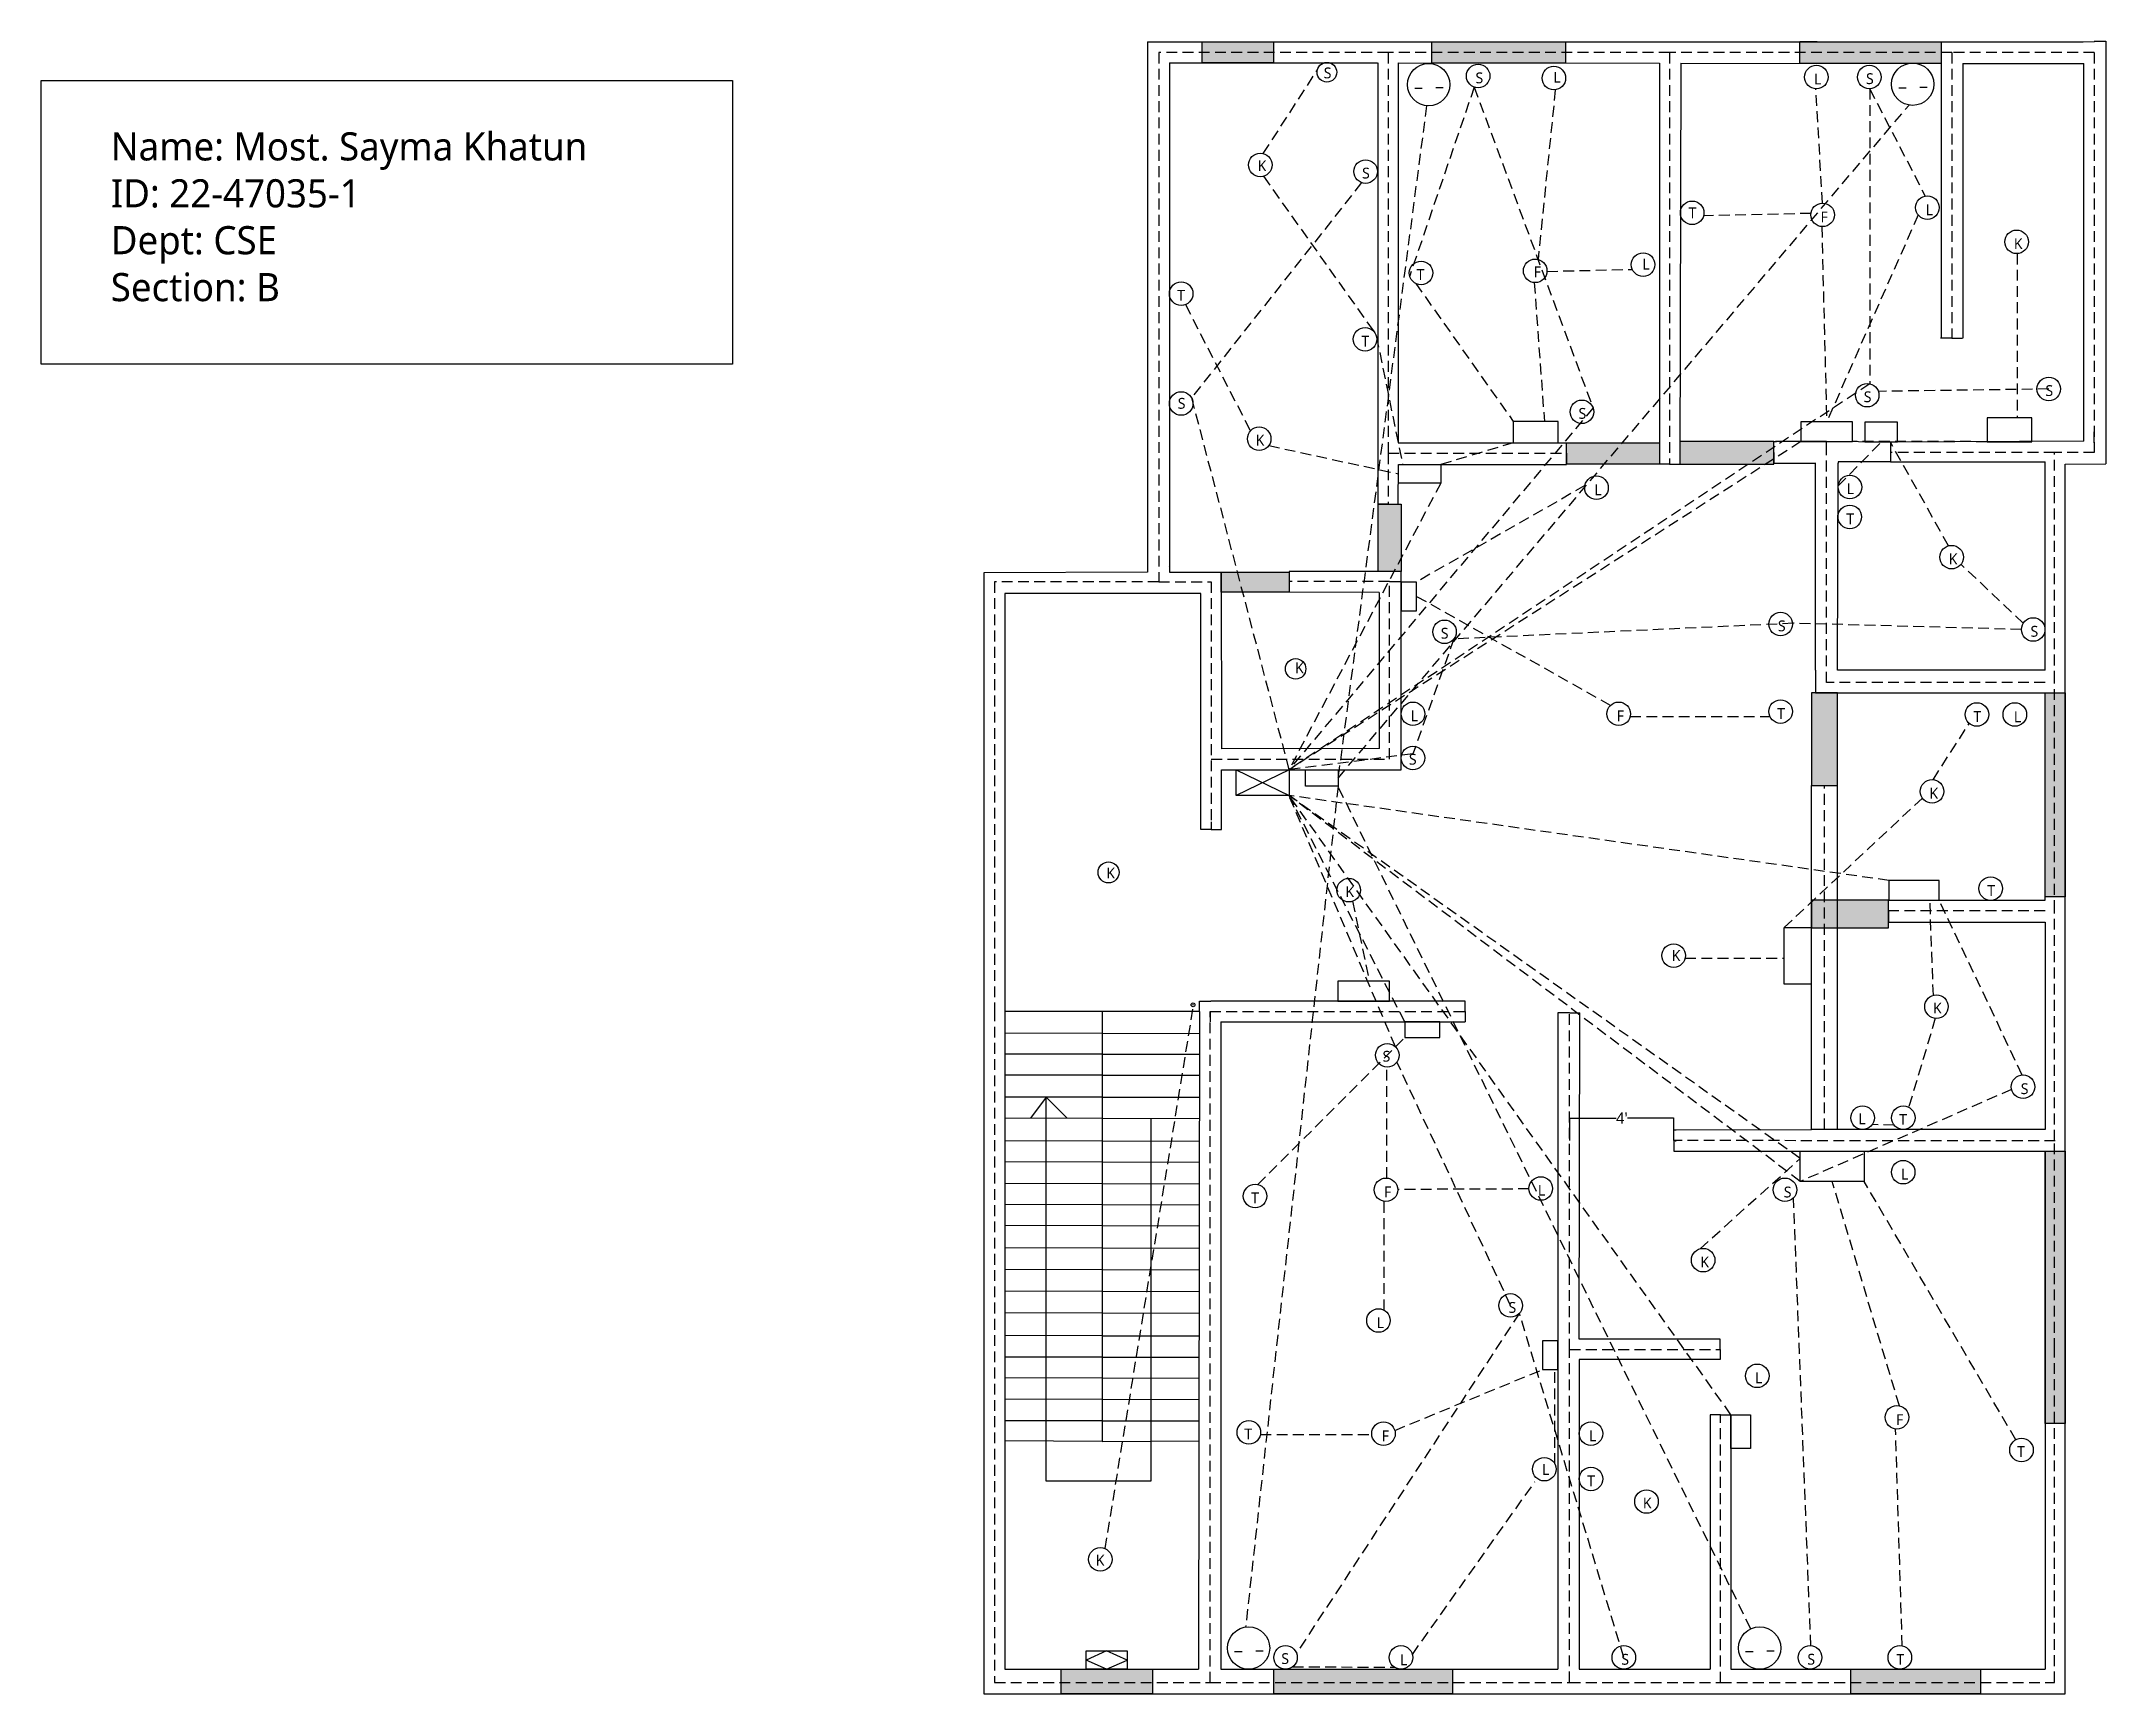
# Model space of a CAD drawing. Header units: inches. Extents: x -1532 to -578, y -174 to 590.
import ezdxf

# ---------------------------------------------------------------- set-up
doc = ezdxf.new("R2010")
doc.units = ezdxf.units.IN
doc.header["$LTSCALE"] = 5
doc.header["$MEASUREMENT"] = 0
doc.linetypes.add('DASHEDX2', pattern=[1.5, 1, -0.5])
doc.styles.get("Standard").update_dxf_attribs({"font": 'Microsoft JhengHei.ttf'})
doc.dimstyles.get("Standard").update_dxf_attribs({"dimtxt": 5.18, "dimasz": 0.18, "dimexe": 0.18, "dimexo": 0.0625, "dimgap": 0.09, "dimtad": 0, "dimtih": 1, "dimtoh": 1, "dimdec": 0, "dimzin": 0, "dimdsep": 46, "dimlunit": 4, "dimtxsty": 'Standard', "dimcen": 0.09, "dimadec": 0, "dimazin": 0, "dimtfac": 1, "dimtdec": 0, "dimtofl": 0, "dimtmove": 0, "dimatfit": 3, "dimfxl": 1, "dimtolj": 1, "dimtzin": 0, "dimarcsym": 0})

# ---------------------------------------------------------------- blocks, each defined once
blk = doc.blocks.new('*D2')
at = {"color": 0, "lineweight": -2}
for p, q in [((-825.67, 82.02), (-825.67, 92.58)), ((-825.49, 92.4), (-804.27, 92.4)), ((-777.8, 92.4), (-799.02, 92.4)), ((-777.62, 82.02), (-777.62, 92.58))]:
    blk.add_line(p, q, dxfattribs=at)
at = {"color": 0}
for points in [[(-825.49, 92.43), (-825.49, 92.37), (-825.67, 92.4)], [(-777.8, 92.43), (-777.8, 92.37), (-777.62, 92.4)]]:
    blk.add_solid(points, dxfattribs=at)
at = {"layer": 'Defpoints', "color": 0}
for p in [(-825.67, 92.4), (-825.67, 81.96), (-777.62, 81.96)]:
    blk.add_point(p, dxfattribs=at)
at = {"color": 0, "insert": (-801.65, 92.4), "char_height": 5.18, "attachment_point": 5}
blk.add_mtext("\\A1;4'", dxfattribs=at)
blk = doc.blocks.new('TV')
for p, q in [((-116.93, 638.68), (-113.47, 638.68)), ((-103.77, 638.85), (-107.19, 638.85))]:
    blk.add_line(p, q)
blk.add_circle((-110.47, 640.33), 9.78)

msp = doc.modelspace()

# ---------------------------------------------------------------- hatches: boundary and pattern name
for color, points in [(98, [(-995.55, 589.67), (-962.62, 589.67), (-962.62, 579.94), (-995.55, 579.94)]), (98, [(-889.47, 589.67), (-827.62, 589.67), (-827.62, 579.82), (-889.47, 579.82)]), (98, [(-719.49, 589.67), (-654.1, 589.67), (-654.1, 579.56), (-719.49, 579.56)]), (2, [(-827.27, 404.36), (-784.22, 404.36), (-784.22, 394.55), (-827.27, 394.55)]), (2, [(-731.53, 404.95), (-774.89, 404.95), (-774.89, 394.55), (-731.53, 394.55)]), (2, [(-914.28, 375.98), (-903.59, 375.98), (-903.59, 344.87), (-914.28, 344.87)]), (2, [(-986.69, 344.55), (-955.3, 344.55), (-955.3, 335.43), (-986.69, 335.43)]), (98, [(-606.16, 288.85), (-596.93, 288.85), (-596.93, 194.63), (-606.16, 194.63)]), (2, [(-678.49, 193.01), (-714.11, 193.01), (-714.11, 180.31), (-678.49, 180.31)]), (98, [(-606.16, 77.07), (-596.93, 77.07), (-596.93, -48.68), (-606.16, -48.68)]), (98, [(-1060.66, -162.21), (-1018.52, -162.21), (-1018.52, -173.55), (-1060.66, -173.55)]), (98, [(-962.44, -162.21), (-879.81, -162.21), (-879.81, -173.55), (-962.44, -173.55)]), (98, [(-695.92, -162.21), (-636.07, -162.21), (-636.07, -173.55), (-695.92, -173.55)])]:
    msp.add_hatch(color=color).paths.add_polyline_path(points)
h = msp.add_hatch(color=256)
h.set_gradient(color1=(255, 255, 0), one_color=1, tint=1)
h.paths.add_polyline_path([(-714.11, 246.1), (-702.12, 246.1), (-702.12, 288.85), (-714.11, 288.85)])

# ---------------------------------------------------------------- linework, layer by layer
for p, q in [((-1020.8, 589.67), (-914.66, 589.67)), ((-1020.8, 589.67), (-1020.8, 344.64)), ((-1015.56, 584.68), (-1015.56, 579.94)), ((-914.66, 589.67), (-784.55, 589.67)), ((-784.55, 589.67), (-654.43, 589.67)), ((-779.61, 584.68), (-779.61, 579.75)), ((-654.43, 589.67), (-588.54, 589.67)), ((-588.54, 589.67), (-578.17, 589.88)), ((-583.43, 589.88), (-578.17, 589.88)), ((-578.17, 589.88), (-578.17, 404.4)), ((-1010.65, 579.94), (-1010.65, 344.55)), ((-1010.65, 579.94), (-914.59, 579.94)), ((-914.28, 375.98), (-914.28, 579.94)), ((-905.04, 579.95), (-905.04, 404.36)), ((-905.04, 579.95), (-784.3, 579.75)), ((-784.3, 579.75), (-784.22, 394.55)), ((-774.43, 579.75), (-774.89, 394.55)), ((-774.43, 579.75), (-654.1, 579.56)), ((-654.1, 579.56), (-654.1, 452.66)), ((-644.19, 579.56), (-644.19, 452.66)), ((-644.19, 579.56), (-588.33, 579.56)), ((-588.33, 405.15), (-588.33, 579.56)), ((-649.29, 452.66), (-654.55, 452.66)), ((-649.29, 452.66), (-644.37, 452.66)), ((-905.04, 404.36), (-827.27, 404.36)), ((-827.27, 399.56), (-827.27, 404.36)), ((-731.53, 399.82), (-731.53, 404.95)), ((-731.53, 404.95), (-730.23, 404.94)), ((-707.15, 404.94), (-730.69, 404.94)), ((-707.15, 399.88), (-707.15, 404.94)), ((-677.56, 404.65), (-707.15, 404.94)), ((-588.33, 405.15), (-677.56, 404.65)), ((-677.56, 404.65), (-677.56, 399.87)), ((-583.43, 404.4), (-583.43, 409.52)), ((-578.17, 404.4), (-578.17, 394.59)), ((-904.95, 375.98), (-904.87, 394.31)), ((-904.87, 394.31), (-827.27, 394.31)), ((-827.27, 399.56), (-827.27, 394.52)), ((-779.61, 394.55), (-784.22, 394.55)), ((-779.61, 394.55), (-774.89, 394.55)), ((-731.53, 399.88), (-731.53, 395)), ((-731.53, 395), (-730.69, 395)), ((-730.69, 395), (-712.23, 395)), ((-712.23, 299.41), (-712.23, 395.07)), ((-702.08, 299.41), (-701.7, 395.04)), ((-701.69, 395.6), (-701.7, 395.04)), ((-677.56, 395.6), (-701.69, 395.6)), ((-677.56, 399.93), (-677.56, 395.6)), ((-677.56, 395.6), (-606.16, 395.51)), ((-606.16, 299.41), (-606.16, 395.51)), ((-596.93, 394.5), (-578.17, 394.59)), ((-596.93, 288.71), (-596.93, 394.5)), ((-909.55, 375.98), (-914.28, 375.98)), ((-909.55, 375.98), (-904.95, 375.98)), ((-1020.8, 344.64), (-1096.41, 344.32)), ((-1096.41, 344.32), (-1096.41, 262.14)), ((-1010.86, 347.25), (-1010.86, 347.25)), ((-1010.65, 344.55), (-986.69, 344.55)), ((-986.69, 344.55), (-986.52, 263.03)), ((-903.59, 344.87), (-955.3, 344.87)), ((-955.3, 344.87), (-955.3, 340.24)), ((-903.59, 340.24), (-903.59, 344.87)), ((-1091.41, 340.11), (-1091.41, 335.29)), ((-996.2, 334.79), (-1086.65, 334.79)), ((-1086.65, 334.79), (-1086.65, 253.45)), ((-996.2, 229.3), (-996.2, 334.79)), ((-996.2, 334.79), (-996.2, 334.79)), ((-955.3, 340.24), (-955.3, 335.43)), ((-913.76, 335.18), (-955.3, 335.43)), ((-913.76, 335.18), (-913.76, 263.13)), ((-909, 340.24), (-903.7, 340.24)), ((-903.59, 253.34), (-903.59, 340.24)), ((-712.23, 299.41), (-712.22, 288.85)), ((-606.16, 299.41), (-702.08, 299.41)), ((-712.22, 288.85), (-606.16, 288.85)), ((-606.16, 193), (-606.16, 288.85)), ((-596.93, 183.12), (-596.93, 288.71)), ((-1096.41, 262.14), (-1096.41, 146.12)), ((-913.56, 263.13), (-986.52, 263.03)), ((-1086.65, 253.45), (-1086.65, 137.35)), ((-986.58, 229.3), (-986.58, 253.34)), ((-986.58, 253.34), (-909, 253.34)), ((-979.85, 253.34), (-955.4, 241.45)), ((-955.4, 253.34), (-979.85, 241.45)), ((-909, 253.34), (-903.59, 253.34)), ((-714.11, 87.13), (-714.11, 246.1)), ((-702.12, 87.13), (-702.12, 246.09)), ((-996.17, 225.72), (-996.2, 229.3)), ((-991.29, 229.3), (-991.29, 225.72)), ((-986.61, 225.72), (-986.58, 229.3)), ((-991.29, 225.72), (-996.17, 225.72)), ((-991.29, 225.72), (-986.61, 225.72)), ((-678.49, 188.14), (-678.49, 193.01)), ((-678.49, 193.01), (-678.3, 193)), ((-678.3, 193), (-606.16, 193)), ((-678.49, 188.14), (-678.49, 182.96)), ((-678.49, 182.96), (-606.16, 182.96)), ((-606.16, 182.89), (-606.16, 87.13)), ((-596.93, 76.19), (-596.93, 183.12)), ((-1096.41, 146.12), (-1096.41, -173.55)), ((-999.81, 145.02), (-999.81, 144.62)), ((-996.71, 141.62), (-996.71, 146.38)), ((-996.71, 146.38), (-991.53, 146.38)), ((-874.05, 146.38), (-991.53, 146.38)), ((-874.05, 141.62), (-874.05, 146.38)), ((-996.71, 141.62), (-1086.65, 141.62)), ((-1086.65, 137.35), (-1086.65, -162.21)), ((-1041.68, 141.62), (-1041.68, 131.64)), ((-996.71, 141.62), (-997.26, -162.21)), ((-991.86, 141.62), (-991.86, 136.84)), ((-986.96, 136.84), (-874.05, 136.84)), ((-986.96, 136.84), (-986.96, -162.21)), ((-874.05, 141.62), (-874.05, 136.84)), ((-825.79, 141.03), (-831.28, 141.03)), ((-831.28, 141.03), (-831.28, -162.21)), ((-825.79, 141.03), (-821.06, 141.03)), ((-821.43, -9.78), (-821.06, 141.03)), ((-1041.68, 131.64), (-1086.65, 131.41)), ((-1041.68, 131.64), (-1041.68, 121.92)), ((-1041.68, 131.64), (-996.73, 131.42)), ((-1041.68, 121.92), (-1086.65, 121.97)), ((-1041.68, 121.92), (-996.75, 121.98)), ((-1041.68, 121.92), (-1041.68, 112.21)), ((-1041.68, 112.21), (-1086.65, 112.18)), ((-1041.68, 112.21), (-1041.68, 102.11)), ((-1041.68, 112.21), (-996.77, 112.18)), ((-1041.68, 102.11), (-1086.65, 102.05)), ((-1067.53, 102.07), (-1074.76, 92.29)), ((-1067.53, -75.4), (-1067.53, 102.07)), ((-1067.53, 102.07), (-1057.9, 92.35)), ((-1041.68, 102.11), (-1041.68, 92.4)), ((-1041.68, 102.11), (-996.79, 102.05)), ((-1041.68, 92.4), (-1086.65, 92.26)), ((-1041.68, 92.4), (-1041.68, 81.92)), ((-1041.68, 92.4), (-996.8, 92.26)), ((-1019.24, 92.33), (-1019.24, -75.4)), ((-777.62, 87.01), (-714.11, 87.13)), ((-777.62, 82.02), (-777.62, 87.01)), ((-777.62, 87.01), (-776.54, 87.01)), ((-702.12, 87.13), (-714.11, 87.13)), ((-606.16, 87.13), (-702.12, 87.13)), ((-1041.68, 81.92), (-1086.65, 81.77)), ((-1041.68, 81.92), (-1041.68, 72.05)), ((-1041.68, 81.92), (-996.82, 81.77)), ((-777.06, 81.96), (-777.62, 81.96)), ((-777.62, 81.96), (-777.62, 77.07)), ((-777.62, 77.07), (-776.52, 77.07)), ((-777.06, 81.96), (-776.55, 81.96)), ((-776.52, 77.07), (-606.16, 77.07)), ((-606.16, 77.27), (-606.16, -162.21)), ((-1041.68, 72.05), (-1086.65, 72.13)), ((-1041.68, 72.05), (-996.84, 72.13)), ((-1041.68, 72.05), (-1041.68, 62.03)), ((-596.93, -173.55), (-596.93, 76.19)), ((-1041.68, 62.03), (-1086.65, 62.19)), ((-1041.68, 62.03), (-996.86, 62.19)), ((-1041.68, 62.03), (-1041.68, 52.34)), ((-1041.68, 52.34), (-1086.65, 52.4)), ((-1041.68, 52.34), (-996.88, 52.4)), ((-1041.68, 52.34), (-1041.68, 42.64)), ((-1041.68, 42.64), (-1086.65, 42.76)), ((-1041.68, 42.64), (-996.89, 42.76)), ((-1041.68, 42.64), (-1041.68, 32.3)), ((-1041.68, 32.3), (-1086.65, 32.4)), ((-1041.68, 32.3), (-996.91, 32.4)), ((-1041.68, 32.3), (-1041.68, 22.28)), ((-1041.68, 22.28), (-1086.65, 22.38)), ((-1041.68, 22.28), (-996.93, 22.38)), ((-1041.68, 22.28), (-1041.68, 12.26)), ((-1041.68, 12.26), (-1086.65, 12.36)), ((-1041.68, 12.26), (-996.95, 12.36)), ((-1041.68, 12.26), (-1041.68, 2.44)), ((-1041.68, 2.44), (-1086.65, 2.34)), ((-1041.68, 2.44), (-1041.68, -8.18)), ((-1041.68, 2.44), (-996.97, 2.34)), ((-1041.68, -8.18), (-1086.65, -8.02)), ((-1041.68, -8.18), (-1041.68, -18.09)), ((-1041.68, -8.18), (-996.99, -8.18)), ((-1041.68, -18.09), (-1086.65, -18.04)), ((-1041.68, -18.09), (-997, -18.04)), ((-1041.68, -18.09), (-1041.68, -27.64)), ((-756.2, -9.78), (-821.43, -9.78)), ((-756.2, -14.57), (-756.2, -9.78)), ((-756.2, -14.57), (-756.2, -19.18)), ((-1041.68, -27.64), (-1086.65, -27.72)), ((-1041.68, -27.64), (-1041.68, -37.55)), ((-1041.68, -27.64), (-997.02, -27.72)), ((-756.2, -19.18), (-821.36, -19.18)), ((-821.36, -19.18), (-821.36, -162.21)), ((-1041.68, -37.55), (-1086.65, -37.39)), ((-1041.68, -37.55), (-997.04, -37.39)), ((-1041.68, -37.55), (-1041.68, -47.45)), ((-1041.68, -47.45), (-1086.65, -47.41)), ((-1041.68, -47.45), (-997.06, -47.41)), ((-1041.68, -47.45), (-1041.68, -57.01)), ((-756.09, -44.68), (-760.91, -44.68)), ((-760.91, -44.68), (-760.91, -162.21)), ((-756.09, -44.68), (-751.26, -44.68)), ((-751.26, -44.68), (-751.26, -162.21)), ((-1041.68, -57.01), (-1086.65, -56.74)), ((-1041.68, -57.01), (-997.07, -56.74)), ((-1019.24, -75.4), (-1067.53, -75.4)), ((-1039.63, -153.81), (-1049.13, -158.01)), ((-1039.63, -162.21), (-1049.13, -158.01)), ((-1030.13, -158.01), (-1039.63, -153.81)), ((-1039.63, -162.21), (-1030.13, -158.01)), ((-1086.65, -162.21), (-997.26, -162.21)), ((-986.96, -162.21), (-831.28, -162.21)), ((-821.36, -162.21), (-760.91, -162.21)), ((-751.26, -162.21), (-606.16, -162.21)), ((-1096.41, -173.55), (-996.17, -173.55)), ((-996.17, -173.55), (-830.61, -173.55)), ((-830.61, -173.55), (-761.01, -173.55)), ((-761.01, -173.55), (-596.93, -173.55))]:
    msp.add_line(p, q)
at = {"linetype": 'DASHEDX2'}
for p, q in [((-909.55, 584.68), (-1015.56, 584.68)), ((-1015.56, 584.68), (-1015.56, 340.11)), ((-779.61, 584.68), (-909.55, 584.68)), ((-909.55, 584.68), (-909.55, 399.56)), ((-649.29, 584.68), (-779.61, 584.68)), ((-779.61, 584.68), (-779.61, 394.55)), ((-583.43, 584.68), (-649.29, 584.68)), ((-649.29, 584.68), (-649.29, 452.66)), ((-583.43, 584.68), (-583.43, 399.87)), ((-967.26, 538), (-942.31, 576.62)), ((-869.85, 568.71), (-899.66, 481.51)), ((-832.39, 567.49), (-840.39, 489.1)), ((-709.01, 515.11), (-712.02, 567.93)), ((-687.19, 567.93), (-661.52, 518.38)), ((-967.22, 527.5), (-916.32, 455.94)), ((-714.33, 510.36), (-763.92, 509.27)), ((-664.78, 509.63), (-707.04, 414.07)), ((-709.34, 504.26), (-707.04, 414.07)), ((-619.05, 491.8), (-619.05, 415.95)), ((-896.89, 478.03), (-851.82, 414.24)), ((-842.11, 478.4), (-837.45, 414.24)), ((-836.25, 483.59), (-796.82, 484.5)), ((-1003.26, 468.22), (-973.23, 409.85)), ((-915, 453.5), (-902.92, 394.31)), ((-964.73, 403.11), (-904.87, 390.04)), ((-701.74, 384.43), (-681.88, 404.77)), ((-650.8, 356.79), (-677.56, 404.65)), ((-909.55, 399.56), (-909.55, 375.98)), ((-909.55, 399.56), (-827.27, 399.56)), ((-707.1, 293.63), (-707.15, 399.88)), ((-601.76, 399.87), (-677.56, 399.87)), ((-601.88, 294.02), (-601.88, 399.87)), ((-583.43, 399.87), (-601.88, 399.87)), ((-818.72, 384.61), (-896.56, 340.06)), ((-616.27, 321.01), (-645.03, 348.26)), ((-1015.56, 340.11), (-1091.41, 340.11)), ((-1091.41, 340.11), (-1091.41, 258.23)), ((-1015.56, 340.11), (-991.29, 340.11)), ((-991.29, 340.11), (-991.29, 229.3)), ((-909, 340.24), (-955.3, 340.24)), ((-909, 258.23), (-909, 340.24)), ((-806.92, 283.08), (-896.56, 333.44)), ((-606.16, 293.63), (-707.1, 293.63)), ((-601.88, 188.11), (-601.88, 294.02)), ((-797.85, 277.9), (-733.27, 277.93)), ((-657.92, 248.74), (-641.23, 274.76)), ((-1091.41, 258.23), (-1091.41, 142.13)), ((-991.29, 258.23), (-909, 258.23)), ((-662.83, 240.21), (-726.84, 180.31)), ((-714.11, 246.1), (-708.11, 246.09)), ((-708.11, 87.13), (-708.11, 246.09)), ((-708.11, 246.09), (-702.12, 246.09)), ((-926.01, 192.58), (-918.29, 155.58)), ((-657.79, 149.15), (-659.37, 193)), ((-616.74, 112.3), (-655.05, 193)), ((-606.16, 188.14), (-678.49, 188.14)), ((-601.88, 81.96), (-601.88, 188.11)), ((-772.44, 166.24), (-726.84, 166.24)), ((-1091.41, 142.13), (-1091.41, -168.29)), ((-991.86, -168.42), (-991.86, 141.62)), ((-991.86, 141.62), (-874.05, 141.62)), ((-825.79, -14.57), (-825.79, 141.03)), ((-656.87, 138.49), (-669.17, 97.4)), ((-969.81, 61.66), (-901.97, 129.59)), ((-910.24, 64.69), (-910.23, 115.98)), ((-702.12, 87.13), (-708.11, 87.13)), ((-675.8, 89.06), (-686.01, 89.46)), ((-721.37, 81.96), (-777.62, 82.02)), ((-601.46, 81.96), (-721.37, 81.96)), ((-601.88, -14.28), (-601.88, 81.96)), ((-765.54, 32), (-719.26, 73.73)), ((-844.54, 59.66), (-905.17, 59.41)), ((-673.47, -40.53), (-704.52, 63.14)), ((-619.68, -56.19), (-689.77, 63.14)), ((-911.5, 3.64), (-911.5, 53.91)), ((-825.79, -168.35), (-825.79, -14.57)), ((-825.79, -14.57), (-756.2, -14.57)), ((-601.88, -168.29), (-601.88, -14.28)), ((-906.55, -51.87), (-838.32, -23.83)), ((-832.58, -67.46), (-832.58, -23.83)), ((-756.09, -168.42), (-756.09, -44.68)), ((-968.6, -53.72), (-917.19, -53.83)), ((-672.17, -151.45), (-675.21, -51.25)), ((-898.43, -155.38), (-841.82, -75.62)), ((-953.69, -161.09), (-906.68, -161.31)), ((-1091.41, -168.29), (-991.86, -168.29)), ((-991.86, -168.29), (-825.79, -168.29)), ((-825.79, -168.29), (-756.09, -168.29)), ((-756.09, -168.29), (-601.88, -168.29))]:
    msp.add_line(p, q, dxfattribs=at)
at = {"color": 78, "linetype": 'DASHEDX2'}
for p, q in [((-869.85, 568.71), (-814.98, 420.47)), ((-687.19, 567.93), (-687.19, 431.68)), ((-921.85, 524.57), (-1000.43, 425.11)), ((-687.19, 431.68), (-955.4, 253.34)), ((-604.47, 429.24), (-683.2, 428.14)), ((-1000.43, 425.11), (-955.4, 253.34)), ((-814.98, 420.47), (-955.4, 253.34)), ((-722.44, 321.01), (-879.26, 313.74)), ((-617.09, 318.13), (-722.44, 321.01)), ((-879.26, 313.74), (-898.15, 260.68)), ((-898.15, 260.68), (-955.4, 253.34)), ((-719.26, 63.14), (-955.4, 241.45)), ((-906.24, 125.31), (-955.4, 241.45)), ((-853.06, 5.84), (-905.56, 118.31)), ((-621.64, 105.6), (-719.26, 63.14)), ((-714.39, -151.35), (-722.36, 55.57)), ((-848.99, 2.24), (-951.93, -154.82)), ((-800.74, -156.78), (-848.99, 2.24))]:
    msp.add_line(p, q, dxfattribs=at)
at = {"color": 13, "linetype": 'DASHEDX2'}
for p, q in [((-932.77, 249.51), (-668.97, 560.41)), ((-891.85, 560.13), (-932.77, 249.51)), ((-932.77, 245.68), (-975.44, -142.74)), ((-742.13, -143.55), (-932.77, 245.68))]:
    msp.add_line(p, q, dxfattribs=at)
at = {"color": 10, "linetype": 'DASHEDX2'}
for p, q in [((-718.92, 404.94), (-955.4, 253.34)), ((-851.82, 404.36), (-885.28, 394.31)), ((-632.95, 404.9), (-695.15, 404.94)), ((-885.28, 394.31), (-885.28, 385.77)), ((-885.28, 385.77), (-955.4, 253.34)), ((-678.3, 202.17), (-955.4, 241.45)), ((-719.26, 73.73), (-955.4, 241.45)), ((-751.26, -44.68), (-955.4, 241.45)), ((-901.97, 136.84), (-955.4, 241.45))]:
    msp.add_line(p, q, dxfattribs=at)
at = {"color": 255, "linetype": 'DASHEDX2'}
msp.add_line((-1040.29, -106.53), (-999.58, 143.87), dxfattribs=at)
for points in [[(-995.55, 589.67), (-962.62, 589.67), (-962.62, 579.94), (-995.55, 579.94)], [(-889.47, 589.67), (-827.62, 589.67), (-827.62, 579.82), (-889.47, 579.82)], [(-711.4, 589.67), (-719.49, 589.67), (-719.49, 589.67), (-711.4, 589.67)], [(-719.49, 589.67), (-654.1, 589.67), (-654.1, 579.56), (-719.49, 579.56)], [(-1531.72, 571.75), (-1212.43, 571.75), (-1212.43, 440.76), (-1531.72, 440.76)], [(-851.82, 404.36), (-831.02, 404.36), (-831.02, 414.24), (-851.82, 414.24)], [(-718.92, 404.94), (-695.15, 404.94), (-695.15, 414.07), (-718.92, 414.07)], [(-689.48, 404.77), (-674.28, 404.77), (-674.28, 413.85), (-689.48, 413.85)], [(-632.95, 404.9), (-612.22, 404.9), (-612.22, 415.95), (-632.95, 415.95)], [(-827.27, 404.36), (-784.22, 404.36), (-784.22, 394.55), (-827.27, 394.55)], [(-731.53, 404.95), (-774.89, 404.95), (-774.89, 394.55), (-731.53, 394.55)], [(-904.87, 394.31), (-885.28, 394.31), (-885.28, 385.77), (-904.87, 385.77)], [(-914.28, 375.98), (-903.59, 375.98), (-903.59, 344.87), (-914.28, 344.87)], [(-986.69, 344.55), (-955.3, 344.55), (-955.3, 335.43), (-986.69, 335.43)], [(-896.56, 340.06), (-903.59, 340.06), (-903.59, 326.82), (-896.56, 326.82)], [(-714.11, 246.1), (-702.12, 246.1), (-702.12, 288.85), (-714.11, 288.85)], [(-606.16, 288.85), (-596.93, 288.85), (-596.93, 194.63), (-606.16, 194.63)], [(-979.85, 253.34), (-955.4, 253.34), (-955.4, 241.45), (-979.85, 241.45)], [(-947.79, 253.34), (-932.77, 253.34), (-932.77, 245.68), (-947.79, 245.68)], [(-678.3, 193), (-655.05, 193), (-655.05, 202.17), (-678.3, 202.17)], [(-678.49, 193.01), (-714.11, 193.01), (-714.11, 180.31), (-678.49, 180.31)], [(-714.11, 180.31), (-726.84, 180.31), (-726.84, 154.45), (-714.11, 154.45)], [(-932.79, 146.38), (-909.06, 146.38), (-909.06, 155.58), (-932.79, 155.58)], [(-885.75, 136.84), (-901.97, 136.84), (-901.97, 129.59), (-885.75, 129.59)], [(-719.26, 77.07), (-689.77, 77.07), (-689.77, 63.14), (-719.26, 63.14)], [(-606.16, 77.07), (-596.93, 77.07), (-596.93, -48.68), (-606.16, -48.68)], [(-831.28, -10.59), (-838.32, -10.59), (-838.32, -23.83), (-831.28, -23.83)], [(-751.26, -44.68), (-742.21, -44.68), (-742.21, -60.2), (-751.26, -60.2)], [(-1049.13, -153.81), (-1030.13, -153.81), (-1030.13, -162.21), (-1049.13, -162.21)], [(-1060.66, -162.21), (-1018.52, -162.21), (-1018.52, -173.55), (-1060.66, -173.55)], [(-962.44, -162.21), (-879.81, -162.21), (-879.81, -173.55), (-962.44, -173.55)], [(-695.92, -162.21), (-636.07, -162.21), (-636.07, -173.55), (-695.92, -173.55)]]:
    msp.add_lwpolyline(points, close=True)
for centre, radius in [((-937.91, 575.57), 4.53), ((-868.04, 573.84), 5.44), ((-833.06, 572.88), 5.44), ((-711.81, 573.36), 5.44), ((-687.37, 573.36), 5.44), ((-968.65, 532.75), 5.44), ((-920.03, 529.69), 5.44), ((-769.18, 510.64), 5.44), ((-708.94, 509.68), 5.44), ((-660.54, 513.03), 5.44), ((-619.32, 497.23), 5.44), ((-894.4, 482.86), 5.44), ((-841.69, 483.82), 5.44), ((-791.85, 486.69), 5.44), ((-1005.21, 473.29), 5.44), ((-920.28, 452.22), 5.44), ((-688.33, 426.36), 5.44), ((-604.47, 429.24), 5.44), ((-1005.21, 422.53), 5.44), ((-820.12, 418.7), 5.44), ((-969.16, 406.25), 5.44), ((-813.38, 383.61), 5.44), ((-696.33, 383.92), 5.44), ((-696.38, 370.14), 5.44), ((-649.35, 351.55), 5.44), ((-728.33, 320.64), 5.44), ((-883.56, 317.06), 5.44), ((-611.66, 318.13), 5.44), ((-952.35, 299.94), 4.74), ((-898.15, 279.18), 5.44), ((-803.13, 279.18), 5.44), ((-728.33, 280.21), 5.44), ((-637.67, 278.87), 5.44), ((-620.15, 278.87), 5.44), ((-898.15, 258.77), 5.44), ((-658.38, 243.33), 5.44), ((-1038.76, 205.9), 4.86), ((-927.8, 197.71), 5.44), ((-631.3, 198.43), 5.44), ((-777.74, 167.47), 5.44), ((-999.74, 144.73), 0.877), ((-656.35, 143.9), 5.44), ((-910.02, 121.41), 5.44), ((-616.35, 106.88), 5.44), ((-690.47, 92.56), 5.44), ((-671.65, 92.56), 5.44), ((-671.7, 67.4), 5.44), ((-971.06, 56.37), 5.44), ((-910.61, 59.27), 5.44), ((-839.11, 59.85), 5.44), ((-726.34, 59.27), 5.44), ((-764.12, 26.75), 5.44), ((-853.06, 5.84), 5.44), ((-914.09, -1.13), 5.44), ((-739.13, -26.68), 5.44), ((-973.96, -52.82), 5.44), ((-674.61, -45.85), 5.44), ((-911.77, -53.4), 5.44), ((-815.92, -53.4), 5.44), ((-617.06, -60.95), 5.44), ((-837.47, -69.83), 5.44), ((-815.92, -74.31), 5.44), ((-790.28, -84.76), 5.44), ((-1042.55, -111.48), 5.44), ((-957, -156.78), 5.44), ((-903.69, -156.78), 5.44), ((-800.74, -156.78), 5.44), ((-714.72, -156.78), 5.44), ((-673.27, -156.78), 5.44)]:
    msp.add_circle(centre, radius)

# ---------------------------------------------------------------- block references
for p in [(-780.42, -70.46), (-556.87, -70.27), (-863.61, -792.76), (-627.55, -792.76)]:
    msp.add_blockref('TV', p)

# ---------------------------------------------------------------- texts
at = {"char_height": 5, "attachment_point": 1}
for s, insert, width in [('S', (-939.36, 577.77), 7.1433), ('S', (-869.27, 575.49), 7.1433), ('L', (-833.3, 575.76), 6.6959), ('L', (-712.9, 574.95), 6.6959), ('S', (-688.88, 575.11), 7.1433), ('K', (-969.9, 534.89), 8.4554), ('S', (-921.66, 531.49), 7.1433), ('T', (-770.84, 513.12), 6.5315), ('F', (-709.92, 511.23), 7.8943), ('L', (-661.33, 514.52), 6.6959), ('K', (-620.62, 498.91), 8.4554), ('L', (-792.22, 489.42), 6.6959), ('T', (-896.47, 484.65), 6.5315), ('F', (-842.37, 485.87), 7.8943), ('T', (-1007.05, 475.04), 6.5315), ('T', (-921.96, 453.84), 6.5315), ('S', (-606.02, 431), 7.1433), ('S', (-1006.78, 425.11), 7.1433), ('S', (-821.68, 420.47), 7.1433), ('S', (-689.92, 428.14), 7.1433), ('K', (-970.85, 408.11), 8.4554), ('L', (-814.32, 385.15), 6.6959), ('L', (-697.78, 385.66), 6.6959), ('T', (-697.98, 371.73), 6.5315), ('K', (-650.72, 353.26), 8.4554), ('S', (-885.29, 318.91), 7.1433), ('S', (-729.58, 322.3), 7.1433), ('S', (-612.91, 319.78), 7.1433), ('K', (-952.61, 302.91), 8.4554), ('L', (-899.24, 280.77), 6.6959), ('F', (-804.09, 280.73), 7.8943), ('T', (-729.93, 281.8), 6.5315), ('T', (-639.27, 280.46), 6.5315), ('L', (-620.62, 280.28), 6.6959), ('S', (-900.02, 260.68), 7.1433), ('K', (-659.64, 244.99), 8.4554), ('K', (-1039.83, 208.11), 8.4554), ('K', (-929.34, 199.49), 8.4554), ('T', (-632.88, 200.02), 6.5315), ('K', (-778.67, 169.99), 8.4554), ('K', (-657.95, 145.72), 8.4554), ('S', (-912.18, 123.47), 7.1433), ('S', (-617.41, 108.47), 7.1433), ('L', (-692.48, 94.58), 6.6959), ('T', (-673.57, 94.28), 6.5315), ('L', (-672.71, 68.96), 6.6959), ('T', (-972.88, 58.05), 6.5315), ('F', (-911.52, 60.8), 7.8943), ('L', (-840.47, 61.54), 6.6959), ('S', (-726.87, 60.73), 7.1433), ('K', (-765.45, 28.44), 8.4554), ('L', (-914.97, 0.39), 6.6959), ('S', (-854.03, 7.41), 7.1433), ('L', (-740.15, -25.12), 6.6959), ('F', (-675.07, -44.44), 7.8943), ('T', (-976.05, -51.03), 6.5315), ('F', (-912.56, -51.91), 7.8943), ('L', (-816.86, -51.87), 6.6959), ('T', (-619.12, -59.17), 6.5315), ('L', (-838.5, -67.44), 6.6959), ('T', (-817.67, -72.66), 6.5315), ('K', (-791.96, -82.91), 8.4554), ('K', (-1044.67, -109.38), 8.4554), ('S', (-958.96, -154.82), 7.1433), ('L', (-904.19, -155.36), 6.6959), ('S', (-801.89, -155.16), 7.1433), ('S', (-715.98, -155.12), 7.1433), ('T', (-674.85, -155.19), 6.5315)]:
    msp.add_mtext(s, dxfattribs=dict(at, insert=insert, width=width))
at = {"linetype": 'DASHEDX2', "insert": (-1499.62, 547.82), "char_height": 13, "width": 226.517, "attachment_point": 1}
msp.add_mtext('Name: Most. Sayma Khatun\\PID: 22-47035-1\\PDept: CSE\\PSection: B', dxfattribs=at)

# ---------------------------------------------------------------- dimensions: what is measured, and where the dimension line sits
dim = msp.add_linear_dim(base=(-825.67, 92.4), p1=(-777.62, 81.96), p2=(-825.67, 81.96), dimstyle='Standard')
dim.commit()
dim.dimension.update_dxf_attribs({"geometry": '*D2', "text_midpoint": (-801.65, 92.4)})

doc.saveas('drawing.dxf')
